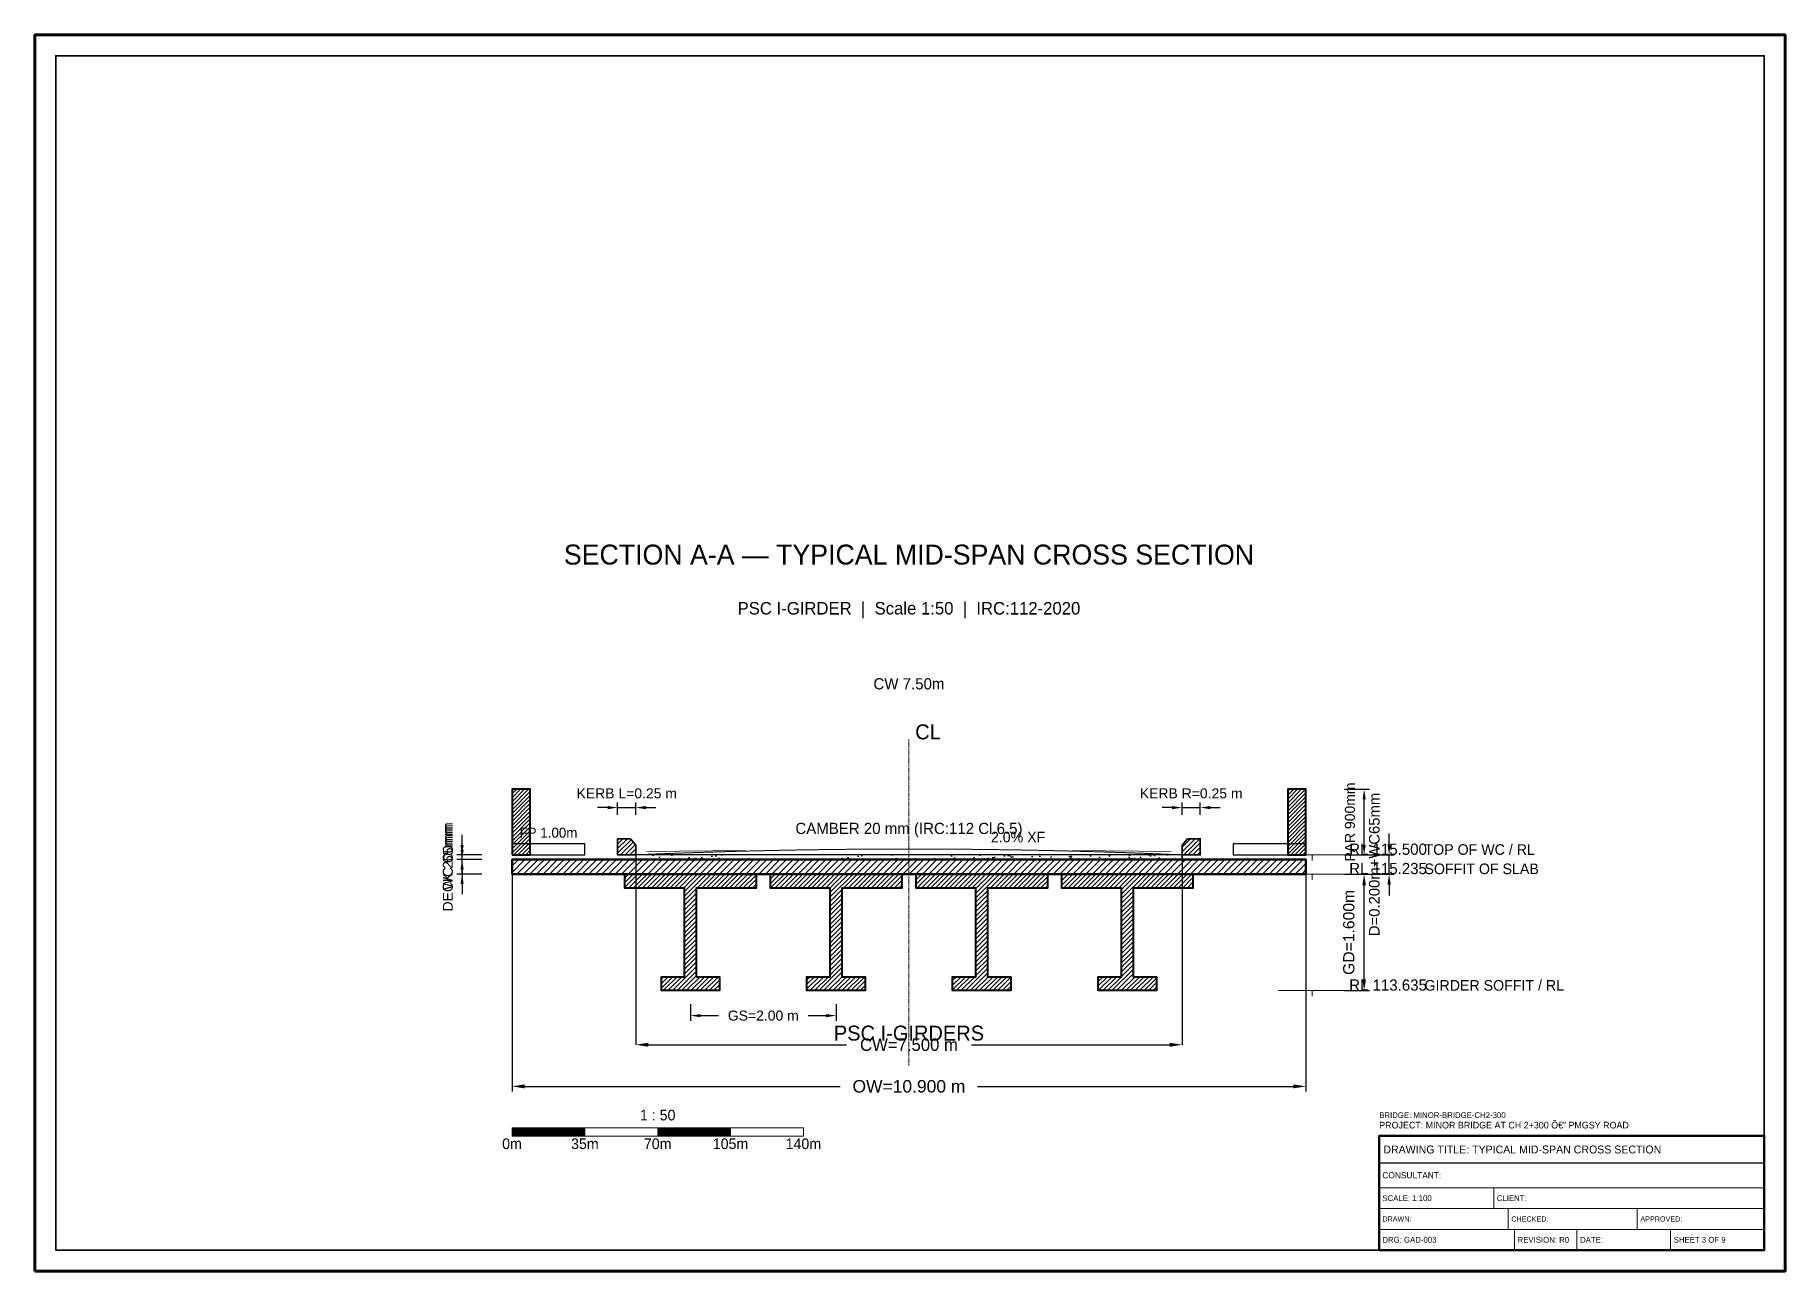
# Model space of a CAD drawing. Header units: metres. Extents: x 0 to 841, y 0 to 594.
import ezdxf
from ezdxf.enums import TextEntityAlignment as Align

# ---------------------------------------------------------------- set-up
doc = ezdxf.new("R2010")
doc.units = ezdxf.units.M
doc.linetypes.add('CENTER', pattern=[1.5, 0.75, -0.25, 0.25, -0.25])
doc.linetypes.add('DASHED', pattern=[0.5, 0.375, -0.125])
for name, color, linetype, lineweight in [('BORDER-INNER', 7, 'Continuous', 35), ('BORDER-OUTER', 7, 'Continuous', 70), ('DIM-LEVEL', 3, 'Continuous', 18), ('DIM-LINEAR', 3, 'Continuous', 18), ('DIM-SLOPE', 3, 'Continuous', 18), ('STRUC-CENTRE', 6, 'CENTER', 18), ('STRUC-HATCHING', 8, 'Continuous', 18), ('SUPER-CAMBER', 6, 'DASHED', 18), ('SUPER-DECK', 2, 'Continuous', 50), ('SUPER-FOOTPATH', 7, 'Continuous', 25), ('SUPER-GIRDER', 1, 'Continuous', 35), ('SUPER-KERB', 7, 'Continuous', 25), ('SUPER-PARAPET', 2, 'Continuous', 35), ('SUPER-WEARING', 8, 'Continuous', 25), ('SYM-SCALE', 7, 'Continuous', 13), ('TEXT-GENERAL', 7, 'Continuous', 18), ('TEXT-HEADER', 7, 'Continuous', 25), ('TEXT-LEVEL', 5, 'Continuous', 18), ('TEXT-SPEC', 7, 'Continuous', 13), ('TEXT-TITLE', 7, 'Continuous', 25), ('TITLEBLK-BOX', 7, 'Continuous', 50), ('TITLEBLK-TEXT', 7, 'Continuous', 18)]:
    doc.layers.add(name, color=color, linetype=linetype, lineweight=lineweight)
doc.styles.add('BRIDGE_STD', font='Arial.ttf')
doc.dimstyles.new('BRG_DIM', dxfattribs={"dimtxt": 0.006, "dimasz": 6, "dimexe": 1.25, "dimexo": 0.625, "dimtad": 1, "dimcen": 2.5, "dimazin": 3, "dimtfac": 1, "dimtmove": 0, "dimatfit": 3})
doc.dimstyles.new('pmb100', dxfattribs={"dimtxt": 2.5, "dimasz": 0.9375, "dimexe": 2.5, "dimexo": 2.5, "dimtad": 0, "dimtih": 1, "dimdec": 0, "dimtxsty": 'BRIDGE_STD', "dimcen": 2.5, "dimazin": 3, "dimtfac": 1, "dimtmove": 0, "dimatfit": 3})

# ---------------------------------------------------------------- blocks, each defined once
blk = doc.blocks.new('_CLOSEDFILLED')
at = {"color": 0, "linetype": 'BYBLOCK'}
blk.add_solid([(-1, 0.16), (0, 0), (-1, -0.16)], dxfattribs=at)
blk = doc.blocks.new('*D1')
for p, q in [((288.75, 200), (288.75, 108.725)), ((551.25, 200), (551.25, 108.725)), ((294.75, 108.725), (390, 108.725)), ((450, 108.725), (545.25, 108.725))]:
    blk.add_line(p, q)
at = {"layer": 'Defpoints'}
for p in [(288.75, 200), (551.25, 200), (288.75, 108.725)]:
    blk.add_point(p, dxfattribs=at)
at = {"layer": 'DIM-LINEAR', "xscale": 6, "yscale": 6, "rotation": 180}
blk.add_blockref('_CLOSEDFILLED', (288.75, 108.725), dxfattribs=at)
at = {"layer": 'DIM-LINEAR', "xscale": 6, "yscale": 6}
blk.add_blockref('_CLOSEDFILLED', (551.25, 108.725), dxfattribs=at)
at = {"layer": 'DIM-LINEAR', "color": 3, "insert": (420, 108.725), "char_height": 6, "attachment_point": 5}
blk.add_mtext('CW=7.500 m', dxfattribs=at)

msp = doc.modelspace()

# ---------------------------------------------------------------- hatches: boundary and pattern name
at = {"layer": 'STRUC-HATCHING'}
h = msp.add_hatch(dxfattribs=at)
h.set_pattern_fill('ANSI31', scale=0.42)
h.paths.add_polyline_path([(229.25, 200), (238, 200), (238, 231.5), (229.25, 231.5)])
h = msp.add_hatch(dxfattribs=at)
h.set_pattern_fill('ANSI31', scale=0.42)
h.paths.add_polyline_path([(602, 200), (610.75, 200), (610.75, 231.5), (602, 231.5)])
h = msp.add_hatch(dxfattribs=at)
h.set_pattern_fill('ANSI31', scale=0.49)
h.paths.add_polyline_path([(280, 200), (288.75, 200), (288.75, 204.62), (286.125, 207.7), (280, 207.7)])
h = msp.add_hatch(dxfattribs=at)
h.set_pattern_fill('ANSI31', scale=0.49)
h.paths.add_polyline_path([(551.25, 200), (560, 200), (560, 207.7), (553.875, 207.7), (551.25, 204.62)])
h = msp.add_hatch(dxfattribs=at)
h.set_pattern_fill('ANSI31', scale=0.7)
h.paths.add_polyline_path([(229.25, 190.725), (610.75, 190.725), (610.75, 197.725), (229.25, 197.725)])
h = msp.add_hatch(dxfattribs=at)
h.set_pattern_fill('ANSI31', scale=0.49)
h.paths.add_polyline_path([(283.5, 190.725), (346.5, 190.725), (346.5, 184.005), (317.8, 184.005), (317.8, 141.445), (329, 141.445), (329, 134.725), (301, 134.725), (301, 141.445), (312.2, 141.445), (312.2, 184.005), (283.5, 184.005)])
h = msp.add_hatch(dxfattribs=at)
h.set_pattern_fill('ANSI31', scale=0.49)
h.paths.add_polyline_path([(353.5, 190.725), (416.5, 190.725), (416.5, 184.005), (387.8, 184.005), (387.8, 141.445), (399, 141.445), (399, 134.725), (371, 134.725), (371, 141.445), (382.2, 141.445), (382.2, 184.005), (353.5, 184.005)])
h = msp.add_hatch(dxfattribs=at)
h.set_pattern_fill('ANSI31', scale=0.49)
h.paths.add_polyline_path([(423.5, 190.725), (486.5, 190.725), (486.5, 184.005), (457.8, 184.005), (457.8, 141.445), (469, 141.445), (469, 134.725), (441, 134.725), (441, 141.445), (452.2, 141.445), (452.2, 184.005), (423.5, 184.005)])
h = msp.add_hatch(dxfattribs=at)
h.set_pattern_fill('ANSI31', scale=0.49)
h.paths.add_polyline_path([(493.5, 190.725), (556.5, 190.725), (556.5, 184.005), (527.8, 184.005), (527.8, 141.445), (539, 141.445), (539, 134.725), (511, 134.725), (511, 141.445), (522.2, 141.445), (522.2, 184.005), (493.5, 184.005)])
at = {"layer": 'SUPER-WEARING'}
h = msp.add_hatch(dxfattribs=at)
h.set_pattern_fill('AR-SAND', scale=0.14)
h.paths.add_polyline_path([(288.75, 197.725), (551.25, 197.725), (551.25, 200), (288.75, 200)])
at = {"layer": 'SYM-SCALE'}
h = msp.add_hatch(dxfattribs=at)
h.set_pattern_fill('SOLID')
h.paths.add_polyline_path([(229.25, 64.725), (264.25, 64.725), (264.25, 68.805), (229.25, 68.805)])
h = msp.add_hatch(dxfattribs=at)
h.set_pattern_fill('SOLID')
h.paths.add_polyline_path([(299.25, 64.725), (334.25, 64.725), (334.25, 68.805), (299.25, 68.805)])

# ---------------------------------------------------------------- linework, layer by layer
at = {"layer": 'BORDER-INNER'}
msp.add_lwpolyline([(10, 10), (831, 10), (831, 584), (10, 584), (10, 10)], dxfattribs=at)
at = {"layer": 'BORDER-OUTER'}
msp.add_lwpolyline([(0, 0), (841, 0), (841, 594), (0, 594), (0, 0)], dxfattribs=at)
at = {"layer": 'DIM-LEVEL'}
for p, q in [((597.55, 200), (629.95, 200)), ((613.75, 200), (613.75, 197.3)), ((597.55, 190.725), (629.95, 190.725)), ((613.75, 190.725), (613.75, 188.025)), ((597.55, 134.725), (629.95, 134.725)), ((613.75, 134.725), (613.75, 132.025))]:
    msp.add_line(p, q, dxfattribs=at)
at = {"layer": 'DIM-SLOPE', "color": 3}
for p, q in [((341.25, 202.1), (294, 201.627)), ((498.75, 202.1), (546, 201.627))]:
    msp.add_line(p, q, dxfattribs=at)
at = {"layer": 'STRUC-CENTRE'}
msp.add_line((420, 98.725), (420, 255.5), dxfattribs=at)
at = {"layer": 'SUPER-CAMBER', "color": 6}
msp.add_lwpolyline([(288.75, 200), (301.875, 200.532), (315, 201.008), (328.125, 201.428), (341.25, 201.792), (354.375, 202.1), (367.5, 202.352), (380.625, 202.548), (393.75, 202.688), (406.875, 202.772), (420, 202.8), (433.125, 202.772), (446.25, 202.688), (459.375, 202.548), (472.5, 202.352), (485.625, 202.1), (498.75, 201.792), (511.875, 201.428), (525, 201.008), (538.125, 200.532), (551.25, 200)], dxfattribs=at)
at = {"layer": 'SUPER-DECK', "lineweight": 50}
msp.add_lwpolyline([(229.25, 190.725), (610.75, 190.725), (610.75, 197.725), (229.25, 197.725), (229.25, 190.725)], dxfattribs=at)
at = {"layer": 'SUPER-FOOTPATH', "lineweight": 25}
for points in [[(229.25, 200), (264.25, 200), (264.25, 205.25), (229.25, 205.25), (229.25, 200)], [(575.75, 200), (610.75, 200), (610.75, 205.25), (575.75, 205.25), (575.75, 200)]]:
    msp.add_lwpolyline(points, dxfattribs=at)
at = {"layer": 'SUPER-GIRDER', "lineweight": 40}
for points in [[(283.5, 190.725), (346.5, 190.725), (346.5, 184.005), (317.8, 184.005), (317.8, 141.445), (329, 141.445), (329, 134.725), (301, 134.725), (301, 141.445), (312.2, 141.445), (312.2, 184.005), (283.5, 184.005), (283.5, 190.725)], [(353.5, 190.725), (416.5, 190.725), (416.5, 184.005), (387.8, 184.005), (387.8, 141.445), (399, 141.445), (399, 134.725), (371, 134.725), (371, 141.445), (382.2, 141.445), (382.2, 184.005), (353.5, 184.005), (353.5, 190.725)], [(423.5, 190.725), (486.5, 190.725), (486.5, 184.005), (457.8, 184.005), (457.8, 141.445), (469, 141.445), (469, 134.725), (441, 134.725), (441, 141.445), (452.2, 141.445), (452.2, 184.005), (423.5, 184.005), (423.5, 190.725)], [(493.5, 190.725), (556.5, 190.725), (556.5, 184.005), (527.8, 184.005), (527.8, 141.445), (539, 141.445), (539, 134.725), (511, 134.725), (511, 141.445), (522.2, 141.445), (522.2, 184.005), (493.5, 184.005), (493.5, 190.725)]]:
    msp.add_lwpolyline(points, dxfattribs=at)
at = {"layer": 'SUPER-KERB', "lineweight": 35}
for points in [[(280, 200), (288.75, 200), (288.75, 204.62), (286.125, 207.7), (280, 207.7), (280, 200)], [(551.25, 200), (560, 200), (560, 207.7), (553.875, 207.7), (551.25, 204.62), (551.25, 200)]]:
    msp.add_lwpolyline(points, dxfattribs=at)
at = {"layer": 'SUPER-PARAPET', "lineweight": 40}
for points in [[(229.25, 200), (238, 200), (238, 231.5), (229.25, 231.5), (229.25, 200)], [(602, 200), (610.75, 200), (610.75, 231.5), (602, 231.5), (602, 200)]]:
    msp.add_lwpolyline(points, dxfattribs=at)
at = {"layer": 'SUPER-WEARING'}
msp.add_lwpolyline([(288.75, 197.725), (551.25, 197.725), (551.25, 200), (288.75, 200), (288.75, 197.725)], dxfattribs=at)
at = {"layer": 'SYM-SCALE'}
msp.add_lwpolyline([(229.25, 64.725), (369.25, 64.725), (369.25, 68.805), (229.25, 68.805), (229.25, 64.725)], dxfattribs=at)
at = {"layer": 'TITLEBLK-BOX', "lineweight": 50}
msp.add_lwpolyline([(646, 10), (831, 10), (831, 65), (646, 65), (646, 10)], dxfattribs=at)
at = {"layer": 'TITLEBLK-BOX', "lineweight": 30}
msp.add_lwpolyline([(646, 52), (831, 52), (831, 65), (646, 65), (646, 52)], dxfattribs=at)
at = {"layer": 'TITLEBLK-BOX', "lineweight": 18}
for points in [[(646, 40), (831, 40), (831, 52), (646, 52), (646, 40)], [(646, 30), (701, 30), (701, 40), (646, 40), (646, 30)], [(701, 30), (831, 30), (831, 40), (701, 40), (701, 30)], [(646, 20), (708, 20), (708, 30), (646, 30), (646, 20)], [(708, 20), (770, 20), (770, 30), (708, 30), (708, 20)], [(770, 20), (831, 20), (831, 30), (770, 30), (770, 20)], [(646, 10), (711, 10), (711, 20), (646, 20), (646, 10)], [(711, 10), (741, 10), (741, 20), (711, 20), (711, 10)], [(741, 10), (786, 10), (786, 20), (741, 20), (741, 10)], [(786, 10), (831, 10), (831, 20), (786, 20), (786, 10)]]:
    msp.add_lwpolyline(points, dxfattribs=at)

# ---------------------------------------------------------------- texts
at = {"layer": 'DIM-SLOPE', "color": 3}
msp.add_text('2.0% XF', height=5.1, dxfattribs=at).set_placement((459.375, 206))
at = {"layer": 'STRUC-CENTRE'}
msp.add_text('CL', height=7.2, dxfattribs=at).set_placement((423, 255.5))
at = {"layer": 'SUPER-CAMBER', "color": 6}
msp.add_text('CAMBER 20 mm (IRC:112 Cl.6.5)', height=5.4, dxfattribs=at).set_placement((420, 210), align=Align.CENTER)
at = {"layer": 'TEXT-GENERAL'}
for s, height, p in [('CW 7.50m', 5.4, (420, 279.5)), ('FP 1.00m', 4.8, (246.75, 208.25)), ('PSC I-GIRDERS', 7.2, (420, 110.725)), ('1 : 50', 5.1, (299.25, 72.375)), ('0m', 5.1, (229.25, 58.605)), ('35m', 5.1, (264.25, 58.605)), ('70m', 5.1, (299.25, 58.605)), ('105m', 5.1, (334.25, 58.605)), ('140m', 5.1, (369.25, 58.605))]:
    msp.add_text(s, height=height, dxfattribs=at).set_placement(p, align=Align.CENTER)
at = {"layer": 'TEXT-HEADER'}
msp.add_text('SECTION A-A — TYPICAL MID-SPAN CROSS SECTION', height=9.6, dxfattribs=at).set_placement((420, 339.5), align=Align.CENTER)
at = {"layer": 'TEXT-LEVEL'}
for s, height, p in [('RL 115.500', 5.4, (631.57, 200)), ('TOP OF WC / RL', 5.1, (667.75, 200)), ('RL 115.235', 5.4, (631.57, 190.725)), ('SOFFIT OF SLAB', 5.1, (667.75, 190.725)), ('RL 113.635', 5.4, (631.57, 134.725)), ('GIRDER SOFFIT / RL', 5.1, (667.75, 134.725))]:
    msp.add_text(s, height=height, dxfattribs=at).set_placement(p)
at = {"layer": 'TEXT-SPEC'}
msp.add_text('PSC I-GIRDER  |  Scale 1:50  |  IRC:112-2020', height=6, dxfattribs=at).set_placement((420, 315.5), align=Align.CENTER)
at = {"layer": 'TEXT-TITLE'}
for s, height, p in [('PROJECT: MINOR BRIDGE AT CH 2+300 â€” PMGSY ROAD', 3.2, (646, 68.5)), ('DRAWING TITLE: TYPICAL MID-SPAN CROSS SECTION', 3.8, (648, 56.5))]:
    msp.add_text(s, height=height, dxfattribs=at).set_placement(p)
at = {"layer": 'TITLEBLK-TEXT'}
for s, height, p in [('BRIDGE: MINOR-BRIDGE-CH2-300', 2.8, (646, 73.5)), ('CONSULTANT: ', 3, (647.5, 44.5)), ('SCALE: 1:100', 2.8, (647.5, 33.6)), ('CLIENT: ', 2.8, (702.5, 33.6)), ('DRAWN: ', 2.5, (647.5, 23.75)), ('CHECKED: ', 2.5, (709.5, 23.75)), ('APPROVED: ', 2.5, (771.5, 23.75)), ('DRG: GAD-003', 2.8, (647.5, 13.6)), ('REVISION: R0', 2.8, (712.5, 13.6)), ('DATE: ', 2.8, (742.5, 13.6)), ('SHEET 3 OF 9', 2.8, (787.5, 13.6))]:
    msp.add_text(s, height=height, dxfattribs=at).set_placement(p)

# ---------------------------------------------------------------- dimensions: what is measured, and where the dimension line sits
at = {"layer": 'DIM-LINEAR'}
for base, p1, p2, text, override in [((280, 222.7), (280, 216.7), (288.75, 216.7), 'KERB L=0.25 m', {"dimtxt": 4.8, "dimasz": 4.8, "dimgap": 1.92, "dimclrt": 3}), ((551.25, 222.7), (551.25, 216.7), (560, 216.7), 'KERB R=0.25 m', {"dimtxt": 4.8, "dimasz": 4.8, "dimgap": 1.92, "dimclrt": 3}), ((229.25, 88.725), (229.25, 200), (610.75, 200), 'OW=10.900 m', {"dimtxt": 6, "dimasz": 6, "dimgap": 2.4, "dimclrt": 3}), ((315, 122.725), (315, 130.725), (385, 130.725), 'GS=2.00 m', {"dimtxt": 4.8, "dimasz": 4.8, "dimgap": 1.92, "dimclrt": 3})]:
    msp.add_linear_dim(base=base, p1=p1, p2=p2, text=text, dimstyle='pmb100', override=override, dxfattribs=at).render()
for base, p1, p2, text, override in [((638.75, 200), (626.75, 200), (626.75, 231.5), 'PAR 900mm', {"dimtxt": 4.8, "dimasz": 4.8, "dimgap": 1.92, "dimclrt": 3}), ((650.75, 190.725), (626.75, 190.725), (626.75, 200), 'D=0.200m+WC65mm', {"dimtxt": 5.1, "dimasz": 5.1, "dimgap": 2.04, "dimclrt": 3}), ((205.25, 190.725), (217.25, 190.725), (217.25, 197.725), 'DECK 200mm', {"dimtxt": 4.8, "dimasz": 4.8, "dimgap": 1.92, "dimclrt": 3}), ((205.25, 197.725), (217.25, 197.725), (217.25, 200), 'WC 65mm', {"dimtxt": 4.8, "dimasz": 4.8, "dimgap": 1.92, "dimclrt": 3}), ((638.75, 134.725), (626.75, 134.725), (626.75, 190.725), 'GD=1.600m', {"dimtxt": 5.4, "dimasz": 5.4, "dimgap": 2.16, "dimclrt": 3})]:
    msp.add_linear_dim(base=base, p1=p1, p2=p2, angle=90, text=text, dimstyle='pmb100', override=override, dxfattribs=at).render()
dim = msp.add_linear_dim(base=(288.75, 108.725), p1=(288.75, 200), p2=(551.25, 200), text='CW=7.500 m', dimstyle='BRG_DIM', override={"dimtxt": 6, "dimasz": 6, "dimgap": 2.4, "dimclrt": 3}, dxfattribs=at)
dim.commit()
dim.dimension.update_dxf_attribs({"geometry": '*D1', "text_midpoint": (420, 108.725)})

doc.saveas('drawing.dxf')
